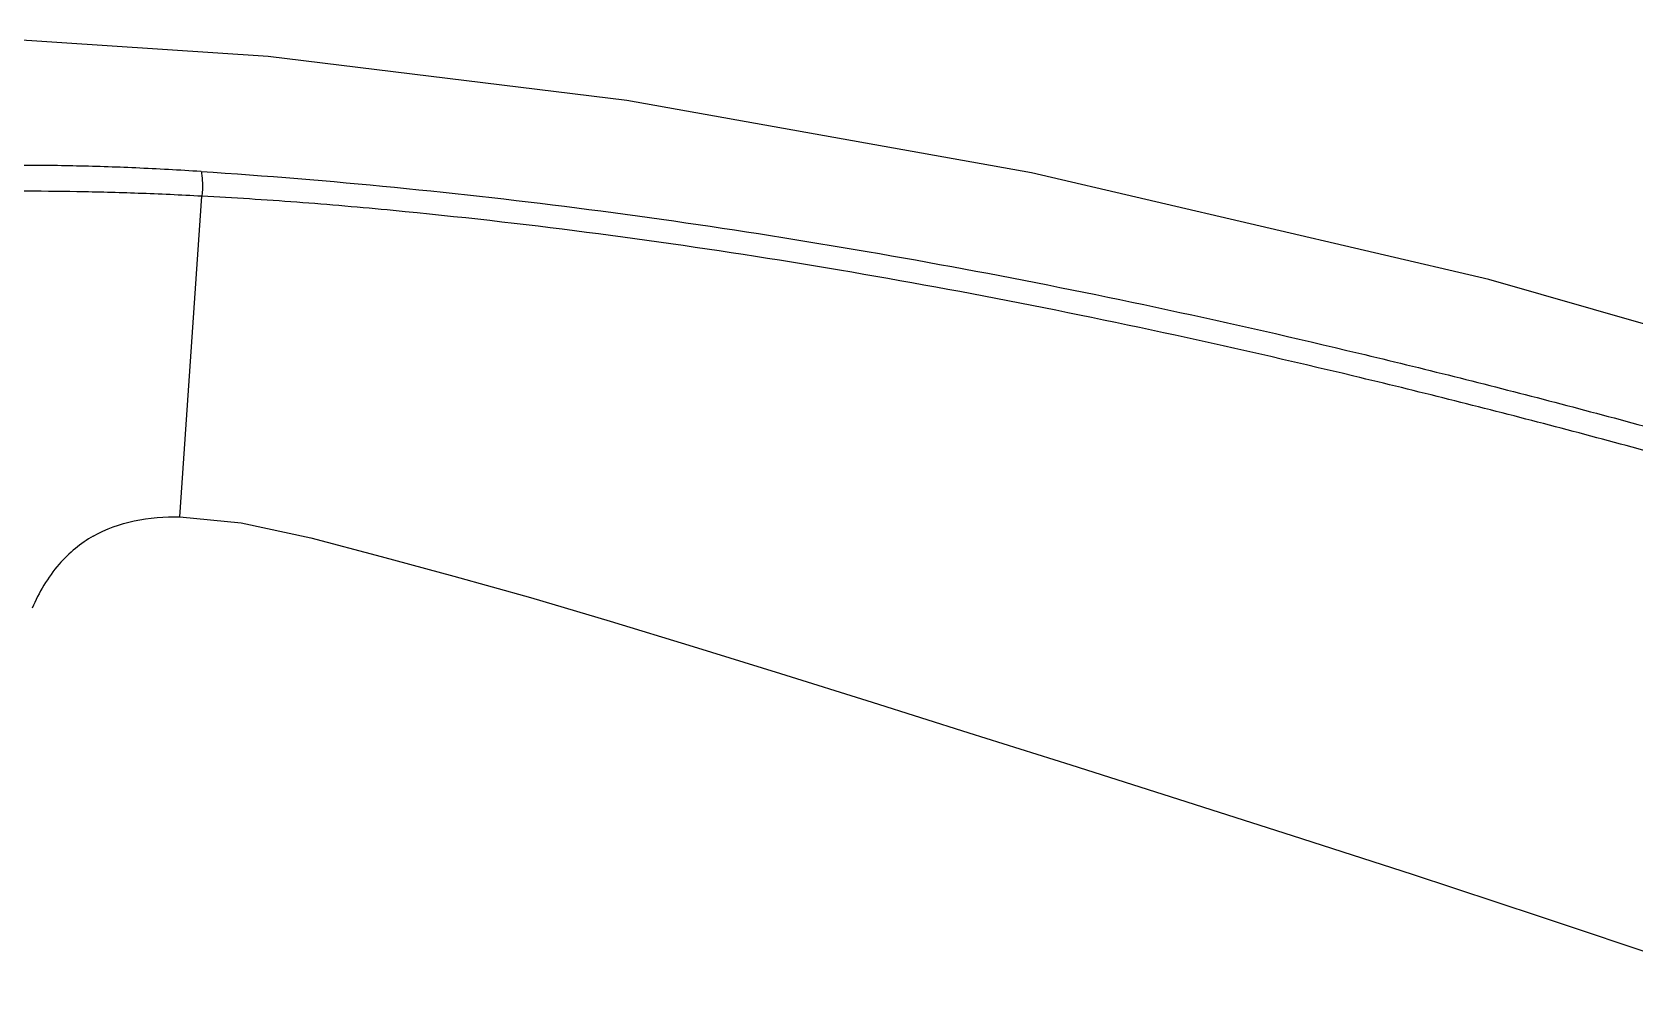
# Model space of a CAD drawing. Extents: x 38931 to 39525, y 15845 to 16265.
# Drawn here: x 39301.8 to 39367, y 16134.9 to 16173.5 of the extents above; entities that cross this region are included whole.
import ezdxf

# ---------------------------------------------------------------- set-up
doc = ezdxf.new("R2010")
doc.units = 0
doc.header["$LTSCALE"] = 7
doc.header["$MEASUREMENT"] = 0
doc.layers.add('DWG', color=7, linetype='CONTINUOUS')

msp = doc.modelspace()

# ---------------------------------------------------------------- linework, layer by layer
at = {"layer": 'DWG'}
msp.add_line((39307.80387, 16153.83227), (39308.69625, 16166.85426), dxfattribs=at)
for points in [[(39432.81973, 16139.67091), (39406.07436, 16149.48704), (39382.10493, 16157.43003), (39361.02141, 16163.46479), (39342.42692, 16167.80982), (39325.97233, 16170.7441), (39311.3904, 16172.52554), (39298.49556, 16173.38518), (39287.08297, 16173.52495), (39276.93056, 16173.11971), (39267.85006, 16172.30372), (39259.6802, 16171.18839), (39252.28697, 16169.85163), (39245.56054, 16168.35155), (39239.41142, 16166.71606), (39233.77144, 16164.94585), (39228.59007, 16163.0434), (39223.82582, 16161.0169), (39219.41731, 16158.86745), (39215.70067, 16156.82065)], [(39307.80387, 16153.83227), (39310.29075, 16153.58726), (39313.12516, 16152.97168), (39315.98536, 16152.22017), (39318.94322, 16151.41895), (39322.0505, 16150.54332), (39325.28861, 16149.58902), (39328.6705, 16148.55945), (39332.21263, 16147.45943), (39335.94121, 16146.29042), (39339.87276, 16145.0534), (39344.02572, 16143.74405), (39348.3994, 16142.35829), (39353.021, 16140.88055), (39357.90365, 16139.29939), (39363.06276, 16137.60298), (39368.49739, 16135.78158)]]:
    msp.add_lwpolyline(points, dxfattribs=at)
for points, knots in [([(39308.66245, 16167.85729), (39307.77862, 16167.91327), (39306.03978, 16168.01232), (39303.4805, 16168.094), (39301.02945, 16168.11755), (39299.43432, 16168.09796), (39298.65829, 16168.07847)], [0, 0, 0, 0, 1238.43360546, 2435.35445812, 3580.37491368, 4665.92247021, 4665.92247021, 4665.92247021, 4665.92247021]), ([(39308.66246, 16167.85728), (39311.28686, 16167.69325), (39316.55045, 16167.25448), (39324.4363, 16166.36011), (39332.31593, 16165.21563), (39340.16395, 16163.84931), (39347.97279, 16162.27308), (39355.73961, 16160.50274), (39363.46773, 16158.57043), (39373.71623, 16155.78089), (39386.42663, 16151.93705), (39401.53315, 16146.87149), (39416.51839, 16141.45904), (39426.44596, 16137.68293), (39431.40055, 16135.77138)], [0, 0, 0, 0, 848.20077279, 1703.34243871, 2559.69548206, 3416.18566178, 4272.63450873, 5129.08810753, 5985.5560659, 6842.04026817, 8554.99822824, 10268.01036474, 11981.03613366, 13694.05447493, 13694.05447493, 13694.05447493, 13694.05447493]), ([(39308.66247, 16167.85729), (39308.67899, 16167.79475), (39308.70261, 16167.64805), (39308.72609, 16167.31304), (39308.71484, 16167.04106), (39308.69625, 16166.85429)], [0, 0, 0, 0, 721.4159673, 1650.89002413, 3744.16350975, 3744.16350975, 3744.16350975, 3744.16350975]), ([(39308.69625, 16166.85424), (39307.83364, 16166.89915), (39306.13982, 16166.97933), (39302.89907, 16167.06129), (39300.52084, 16167.06946), (39298.97491, 16167.05225)], [0, 0, 0, 0, 985.25922769, 1934.05013827, 3697.49632099, 3697.49632099, 3697.49632099, 3697.49632099]), ([(39431.0717, 16134.92698), (39426.12328, 16136.83069), (39416.2089, 16140.59012), (39401.24503, 16145.97889), (39386.16235, 16151.0218), (39373.47529, 16154.85368), (39363.24784, 16157.63875), (39352.96915, 16160.21362), (39342.61344, 16162.46342), (39332.18473, 16164.28655), (39324.3411, 16165.4265), (39317.79313, 16166.16817), (39312.57761, 16166.62264), (39309.98363, 16166.78746), (39308.69626, 16166.85429)], [0, 0, 0, 0, 1769.00281282, 3537.65423431, 5306.21715275, 7074.60578483, 7958.66609726, 8842.62975308, 10609.92506305, 11492.79656459, 12374.52211441, 13254.04907633, 13691.0662768, 14121.17515691, 14121.17515691, 14121.17515691, 14121.17515691]), ([(39304.27897, 16153.04163), (39304.79509, 16153.33448), (39305.96147, 16153.74898), (39307.18258, 16153.83765), (39307.80387, 16153.83227)], [0, 0, 0, 0, 1307.30696115, 2676.08394846, 2676.08394846, 2676.08394846, 2676.08394846]), ([(39304.27897, 16153.04163), (39304.02311, 16152.89646), (39303.52339, 16152.55361), (39302.59104, 16151.63892), (39302.07108, 16150.75226), (39301.79182, 16150.1123)], [0, 0, 0, 0, 841.63471656, 1723.56073396, 3721.24701865, 3721.24701865, 3721.24701865, 3721.24701865])]:
    msp.add_open_spline(points, degree=3, knots=knots, dxfattribs=at)

doc.saveas('drawing.dxf')
